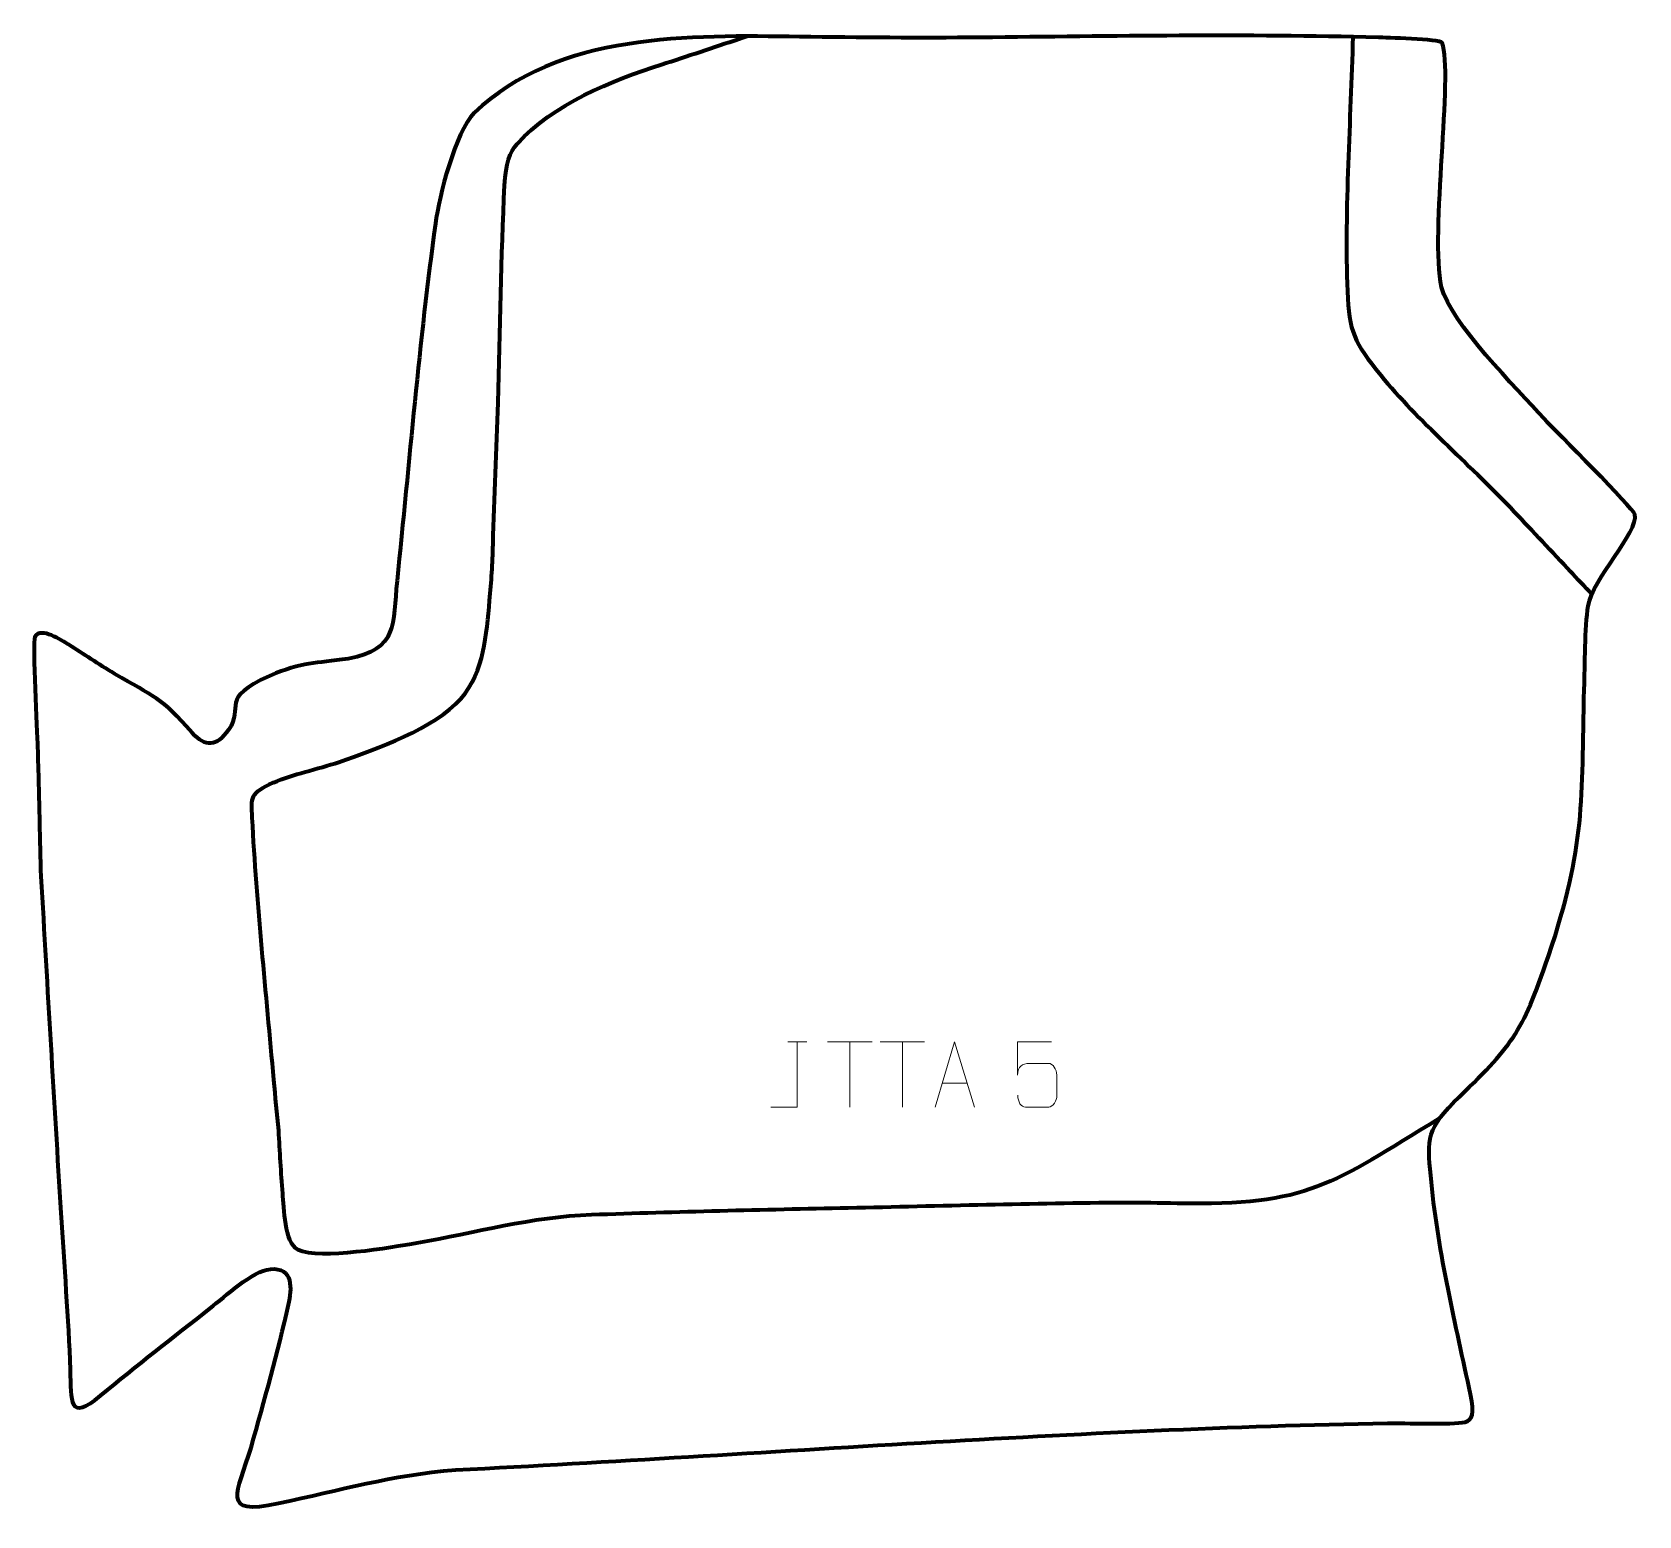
# Model space of a CAD drawing. Header units: millimetres. Extents: x -494 to 118, y 174 to 740.
import ezdxf

# ---------------------------------------------------------------- set-up
doc = ezdxf.new("R2010")
doc.units = ezdxf.units.MM
doc.header["$MEASUREMENT"] = 0
doc.layers.add('layer 1', color=7, linetype='Continuous')
doc.layers.add('layer 2', color=7, linetype='Continuous')

msp = doc.modelspace()

# ---------------------------------------------------------------- linework, layer by layer
at = {"layer": 'layer 1', "color": 142, "lineweight": 158}
for points, knots in [([(42.4249, 325.7626), (1.0895, 300.6568), (-7.1907, 292.3461), (-57.6042, 293.3263), (-57.6042, 293.3263), (-64.2845, 293.4756), (-70.9463, 293.5779), (-77.6286, 293.5886), (-77.6286, 293.5886), (-112.5087, 293.3587), (-147.9383, 292.2834), (-182.8644, 291.5566), (-182.8644, 291.5566), (-215.4335, 290.8787), (-247.9929, 290.0942), (-280.5499, 288.9641), (-280.5499, 288.9641), (-303.5345, 288.157), (-324.6239, 282.0987), (-347.0831, 278.1786), (-347.0831, 278.1786), (-357.0133, 276.4759), (-383.5862, 271.8175), (-392.4664, 275.61), (-392.4664, 275.61), (-397.5167, 278.6569), (-397.7332, 291.5755), (-398.2047, 297.1572), (-398.2047, 297.1572), (-398.8769, 305.1155), (-399.2288, 313.1184), (-399.7197, 321.0917), (-399.7197, 321.0917), (-400.3325, 327.5583), (-400.9882, 334.0187), (-401.5821, 340.4876), (-401.5821, 340.4876), (-404.5302, 373.3977), (-408.0088, 407.3433), (-409.8113, 440.2603), (-409.8113, 440.2603), (-410.2332, 447.9646), (-410.6356, 449.8046), (-401.7472, 453.6975), (-401.7472, 453.6975), (-394.4708, 456.8844), (-384.832, 458.7691), (-376.8248, 461.5185), (-376.8248, 461.5185), (-362.5982, 466.4036), (-340.394, 474.3273), (-330.3224, 485.6175), (-330.3224, 485.6175), (-321.2746, 496.3566), (-320.7009, 509.8105), (-319.3955, 523.1229), (-319.3955, 523.1229), (-318.6825, 530.2654), (-318.274, 537.3042), (-318.0768, 544.4778), (-318.0768, 544.4778), (-317.7036, 562.4821), (-316.7906, 580.4929), (-316.1659, 598.4925), (-316.1659, 598.4925), (-315.2812, 625.8995), (-315.1417, 654.0115), (-313.6778, 681.2985), (-313.6778, 681.2985), (-313.2267, 689.7064), (-311.8155, 693.7989), (-308.8734, 697.0789), (-308.8734, 697.0789), (-295.3876, 712.1132), (-272.6059, 721.3382), (-253.9678, 727.2728), (-253.9678, 727.2728), (-244.0696, 730.4864), (-234.2085, 733.8126), (-224.3361, 737.1042), (-224.3361, 737.1042), (-224.3361, 737.1042), (-222.9247, 737.5748), (-222.9247, 737.5748), (-222.9247, 737.5748), (-222.9247, 737.5748), (-221.5003, 738.0493), (-221.5003, 738.0493)], [0, 0, 0, 0, 0.04347826, 0.04347826, 0.04347826, 0.04347826, 0.08695652, 0.08695652, 0.08695652, 0.08695652, 0.13043478, 0.13043478, 0.13043478, 0.13043478, 0.17391304, 0.17391304, 0.17391304, 0.17391304, 0.2173913, 0.2173913, 0.2173913, 0.2173913, 0.26086957, 0.26086957, 0.26086957, 0.26086957, 0.30434783, 0.30434783, 0.30434783, 0.30434783, 0.34782609, 0.34782609, 0.34782609, 0.34782609, 0.39130435, 0.39130435, 0.39130435, 0.39130435, 0.43478261, 0.43478261, 0.43478261, 0.43478261, 0.47826087, 0.47826087, 0.47826087, 0.47826087, 0.52173913, 0.52173913, 0.52173913, 0.52173913, 0.56521739, 0.56521739, 0.56521739, 0.56521739, 0.60869565, 0.60869565, 0.60869565, 0.60869565, 0.65217391, 0.65217391, 0.65217391, 0.65217391, 0.69565217, 0.69565217, 0.69565217, 0.69565217, 0.73913043, 0.73913043, 0.73913043, 0.73913043, 0.7826087, 0.7826087, 0.7826087, 0.7826087, 0.82608696, 0.82608696, 0.82608696, 0.82608696, 0.86956522, 0.86956522, 0.86956522, 0.86956522, 0.91304348, 0.91304348, 0.91304348, 0.91304348, 1, 1, 1, 1]), ([(9.3444, 737.8219), (8.5379, 706.0446), (6.0475, 672.4559), (7.2806, 640.8658), (7.2806, 640.8658), (7.8828, 625.4385), (9.8169, 621.3406), (19.9417, 608.9553), (19.9417, 608.9553), (34.2734, 591.4238), (53.3699, 575.1612), (69.3221, 558.4421), (69.3221, 558.4421), (76.6066, 550.8074), (83.822, 543.1076), (91.0404, 535.4106), (91.0404, 535.4106), (91.0404, 535.4106), (92.0783, 534.3041), (92.0783, 534.3041), (92.0783, 534.3041), (94.8459, 531.3536), (97.6135, 528.403), (100.3811, 525.4524)], [0, 0, 0, 0, 0.14285714, 0.14285714, 0.14285714, 0.14285714, 0.28571429, 0.28571429, 0.28571429, 0.28571429, 0.42857143, 0.42857143, 0.42857143, 0.42857143, 0.57142857, 0.57142857, 0.57142857, 0.57142857, 0.71428571, 0.71428571, 0.71428571, 0.71428571, 1, 1, 1, 1])]:
    msp.add_open_spline(points, degree=3, knots=knots, dxfattribs=at)
at = {"layer": 'layer 1', "color": 250, "lineweight": 9}
for points, knots in [([(-212.2459, 329.9505), (-212.2459, 329.9505), (-202.2239, 329.9505), (-202.2239, 329.9505), (-202.2239, 329.9505), (-202.2239, 329.9505), (-202.2239, 354.9041), (-202.2239, 354.9041)], [0, 0, 0, 0, 0.33333333, 0.33333333, 0.33333333, 0.33333333, 1, 1, 1, 1]), ([(-149.6943, 329.9506), (-149.6943, 329.9506), (-142.3233, 354.9041), (-142.3233, 354.9041), (-142.3233, 354.9041), (-142.3233, 354.9041), (-134.7534, 329.9506), (-134.7534, 329.9506)], [0, 0, 0, 0, 0.33333333, 0.33333333, 0.33333333, 0.33333333, 1, 1, 1, 1]), ([(-105.4555, 354.9488), (-105.4555, 354.9488), (-118.3072, 354.9488), (-118.3072, 354.9488), (-118.3072, 354.9488), (-118.3069, 350.7182), (-118.3069, 346.4873), (-118.3072, 342.2561), (-118.3072, 342.2561), (-118.3075, 345.5662), (-116.6765, 346.638), (-113.8645, 346.6985), (-113.8645, 346.6985), (-111.4249, 346.6988), (-108.9854, 346.6988), (-106.5462, 346.6985), (-106.5462, 346.6985), (-104.8964, 346.7053), (-103.4215, 344.3248), (-103.393, 342.2561), (-103.393, 342.2561), (-103.3933, 339.6688), (-103.3933, 337.0812), (-103.393, 334.4935), (-103.393, 334.4935), (-103.3468, 332.5341), (-104.8462, 330.0978), (-106.4721, 330.0393), (-106.4721, 330.0393), (-108.4286, 330.0396), (-113.3236, 330.0396), (-115.2806, 330.0393), (-115.2806, 330.0393), (-117.1261, 330.0305), (-118.2332, 331.9953), (-118.254, 334.5464)], [0, 0, 0, 0, 0.1, 0.1, 0.1, 0.1, 0.2, 0.2, 0.2, 0.2, 0.3, 0.3, 0.3, 0.3, 0.4, 0.4, 0.4, 0.4, 0.5, 0.5, 0.5, 0.5, 0.6, 0.6, 0.6, 0.6, 0.7, 0.7, 0.7, 0.7, 0.8, 0.8, 0.8, 0.8, 1, 1, 1, 1])]:
    msp.add_open_spline(points, degree=3, knots=knots, dxfattribs=at)
for points in [[(-205.808, 354.9041), (-205.808, 354.9041), (-198.6398, 354.9041), (-198.6398, 354.9041)], [(-182.2237, 329.9506), (-182.2237, 329.9506), (-182.2237, 354.9041), (-182.2237, 354.9041)], [(-162.2237, 329.9506), (-162.2237, 329.9506), (-162.2237, 354.9041), (-162.2237, 354.9041)], [(-190.7175, 354.8806), (-190.7175, 354.8806), (-173.7303, 354.8806), (-173.7303, 354.8806)], [(-170.7175, 354.8806), (-170.7175, 354.8806), (-153.7303, 354.8806), (-153.7303, 354.8806)], [(-146.9717, 339.2), (-146.9717, 339.2), (-137.476, 339.2), (-137.476, 339.2)]]:
    msp.add_open_spline(points, degree=3, dxfattribs=at)
at = {"layer": 'layer 2', "color": 242, "lineweight": 158}
msp.add_open_spline([(19.072, 737.5833), (21.3312, 737.5204), (42.4064, 737.0879), (43.4016, 735.5328), (43.4016, 735.5328), (47.6714, 724.0741), (38.7364, 662.9184), (43.1242, 642.444), (43.1242, 642.444), (46.5906, 628.9376), (71.7654, 603.705), (82.142, 592.3495), (82.142, 592.3495), (86.5287, 587.6986), (116.1881, 558.1125), (116.7318, 555.8076), (116.7318, 555.8076), (118.2698, 549.2873), (100.4946, 531.0009), (98.9684, 521.0196), (98.9684, 521.0196), (97.7029, 512.743), (97.7282, 498.2167), (97.4661, 489.3596), (97.4661, 489.3596), (96.3875, 446.2842), (98.1111, 429.9592), (83.84, 387.5756), (83.84, 387.5756), (73.3246, 356.9494), (70.3973, 354.172), (47.7304, 331.766), (47.7304, 331.766), (36.6264, 320.7898), (37.8903, 316.0927), (39.2536, 301.2753), (39.2536, 301.2753), (41.976, 274.0517), (48.4498, 247.3082), (54.1763, 220.6028), (54.1763, 220.6028), (55.7726, 213.1582), (54.9434, 210.8673), (52.0266, 210.0335), (52.0266, 210.0335), (47.3523, 208.9936), (28.8102, 209.6702), (22.5278, 209.5975), (22.5278, 209.5975), (-95.9304, 207.5172), (-214.0381, 197.7114), (-332.3319, 191.832), (-332.3319, 191.832), (-357.0693, 189.7911), (-376.0952, 184.0835), (-399.8339, 179.0822), (-399.8339, 179.0822), (-422.6412, 174.2771), (-415.3973, 182.9839), (-410.3961, 200.2558), (-410.3961, 200.2558), (-405.2772, 218.1452), (-400.2247, 236.5864), (-396.0908, 254.7197), (-396.0908, 254.7197), (-394.7361, 260.6622), (-394.0435, 269.1636), (-402.896, 268.3142), (-402.896, 268.3142), (-409.8103, 267.6508), (-420.0674, 257.939), (-425.8437, 253.3848), (-425.8437, 253.3848), (-439.8076, 242.3755), (-453.8798, 231.4933), (-467.5569, 220.1295), (-467.5569, 220.1295), (-479.8846, 209.887), (-478.7257, 217.8599), (-479.1468, 229.9132), (-479.1468, 229.9132), (-479.8307, 249.4882), (-481.5037, 270.0508), (-482.7005, 289.7071), (-482.7005, 289.7071), (-485.3031, 332.4519), (-487.8185, 375.186), (-490.2626, 417.9401), (-490.2626, 417.9401), (-490.65, 424.7163), (-490.6599, 431.9931), (-490.8282, 438.8269), (-490.8282, 438.8269), (-491.0609, 448.276), (-491.2936, 457.725), (-491.5263, 467.1741), (-491.5263, 467.1741), (-491.735, 473.3436), (-493.6272, 506.4024), (-492.5912, 509.278), (-492.5912, 509.278), (-490.2175, 513.1192), (-482.3907, 507.858), (-479.7904, 506.2624), (-479.7904, 506.2624), (-473.8323, 502.6062), (-468.4954, 498.8305), (-462.2971, 495.1675), (-462.2971, 495.1675), (-447.4593, 486.4832), (-444.346, 486.1929), (-432.7147, 472.6235), (-432.7147, 472.6235), (-427.5251, 467.096), (-423.4582, 467.1778), (-418.8883, 473.7343), (-418.8883, 473.7343), (-412.5409, 482.8409), (-422.8302, 485.5302), (-403.1602, 494.3627), (-403.1602, 494.3627), (-390.4982, 499.8536), (-385.9448, 498.9388), (-373.211, 500.9004), (-373.211, 500.9004), (-354.2316, 504.3296), (-356.4077, 513.8442), (-354.662, 530.5089), (-354.662, 530.5089), (-349.9593, 575.6822), (-346.2638, 621.8524), (-340.0322, 666.7619), (-340.0322, 666.7619), (-338.5644, 677.3399), (-332.6199, 701.3418), (-325.2567, 708.8214), (-325.2567, 708.8214), (-293.2428, 739.6373), (-243.0635, 738.4198), (-201.4022, 737.8657), (-201.4022, 737.8657), (-178.2397, 737.5577), (-155.7819, 737.3598), (-132.5968, 737.5921), (-132.5968, 737.5921), (-82.0237, 738.0987), (-31.4989, 738.9641), (19.072, 737.5833)], degree=3, knots=[0, 0, 0, 0, 0.02631579, 0.02631579, 0.02631579, 0.02631579, 0.05263158, 0.05263158, 0.05263158, 0.05263158, 0.07894737, 0.07894737, 0.07894737, 0.07894737, 0.10526316, 0.10526316, 0.10526316, 0.10526316, 0.13157895, 0.13157895, 0.13157895, 0.13157895, 0.15789474, 0.15789474, 0.15789474, 0.15789474, 0.18421053, 0.18421053, 0.18421053, 0.18421053, 0.21052632, 0.21052632, 0.21052632, 0.21052632, 0.23684211, 0.23684211, 0.23684211, 0.23684211, 0.26315789, 0.26315789, 0.26315789, 0.26315789, 0.28947368, 0.28947368, 0.28947368, 0.28947368, 0.31578947, 0.31578947, 0.31578947, 0.31578947, 0.34210526, 0.34210526, 0.34210526, 0.34210526, 0.36842105, 0.36842105, 0.36842105, 0.36842105, 0.39473684, 0.39473684, 0.39473684, 0.39473684, 0.42105263, 0.42105263, 0.42105263, 0.42105263, 0.44736842, 0.44736842, 0.44736842, 0.44736842, 0.47368421, 0.47368421, 0.47368421, 0.47368421, 0.5, 0.5, 0.5, 0.5, 0.52631579, 0.52631579, 0.52631579, 0.52631579, 0.55263158, 0.55263158, 0.55263158, 0.55263158, 0.57894737, 0.57894737, 0.57894737, 0.57894737, 0.60526316, 0.60526316, 0.60526316, 0.60526316, 0.63157895, 0.63157895, 0.63157895, 0.63157895, 0.65789474, 0.65789474, 0.65789474, 0.65789474, 0.68421053, 0.68421053, 0.68421053, 0.68421053, 0.71052632, 0.71052632, 0.71052632, 0.71052632, 0.73684211, 0.73684211, 0.73684211, 0.73684211, 0.76315789, 0.76315789, 0.76315789, 0.76315789, 0.78947368, 0.78947368, 0.78947368, 0.78947368, 0.81578947, 0.81578947, 0.81578947, 0.81578947, 0.84210526, 0.84210526, 0.84210526, 0.84210526, 0.86842105, 0.86842105, 0.86842105, 0.86842105, 0.89473684, 0.89473684, 0.89473684, 0.89473684, 0.92105263, 0.92105263, 0.92105263, 0.92105263, 0.94736842, 0.94736842, 0.94736842, 0.94736842, 1, 1, 1, 1], dxfattribs=at)

doc.saveas('drawing.dxf')
